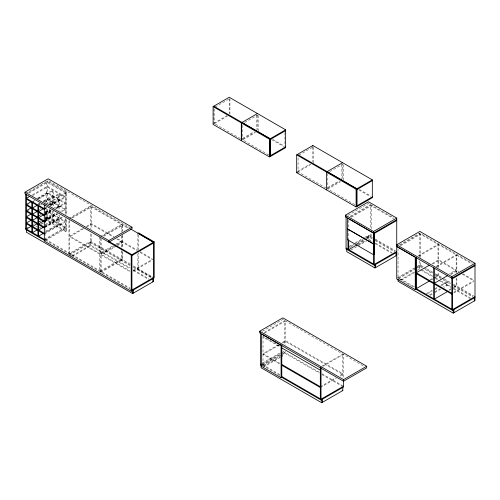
<?xml version="1.0" encoding="UTF-8"?>
<svg xmlns="http://www.w3.org/2000/svg" width="500" height="500" viewBox="0 0 500 500"><rect width="100%" height="100%" fill="white"/><g stroke="black" fill="none" stroke-linecap="round" stroke-linejoin="round"><path stroke-width="0.38" stroke-dasharray="2.5 1.88" d="M25.694 193.381L48.175 180.4M28.394 192.625L47.325 181.694L66.638 192.844L47.706 203.775M29.094 193.025L47.325 182.494M32.469 194.819L47.325 186.244L65.25 196.588L49.713 205.556M32.469 195.625L47.325 187.044L65.25 197.394L51.069 205.581M37.194 198.244L47.325 192.4L65.25 202.744L55.794 208.206M27.069 204.9L29.094 203.731M33.144 201.388L34.494 200.606M37.869 198.663L47.325 193.2L65.25 203.55L56.469 208.619M32.475 201.863L34.5 200.694M37.875 198.744L52.731 190.169L52.731 195.519L42.606 201.369M39.244 198.756L53.431 190.569L53.431 195.919L43.281 201.781M37.875 204.1L39.219 203.231M27.069 211.05L29.094 209.881M38.544 204.425L39.9 203.644M43.275 201.694L47.325 199.356L65.25 209.706L61.194 212.044M38.55 204.513L39.925 203.719M37.9 205.781L40.6 204.131M44.656 201.881L58.837 193.694L58.837 199.044L48.706 204.894M40.625 205.012L41.975 204.231M44.675 202.669L59.531 194.094L59.531 199.444L50.056 204.913M44.988 204.544L66.638 192.044L66.638 215.094M215.169 107L229.275 98.856M39.225 209.475L40.575 208.606M48.006 204.406L52.731 201.675L52.731 196.325M48.681 204.819L53.431 202.075L53.431 196.725M50.05 204.831L53.431 202.881L53.431 207.469M44.988 208.287L46.337 207.506M44.675 208.825L46.7 207.656M50.075 205.706L59.531 200.25L59.531 205.6L55.456 207.95M44.312 209.481L47.013 207.919M39.219 215.544L40.575 214.762M45.3 212.031L47.325 210.863L65.25 221.213L44.988 232.906M39.225 215.625L40.575 214.85M45.306 212.119L50.031 209.387M45.306 212.919L50.05 210.181M45.331 212.994L50.731 209.875M53.431 208.319L58.837 205.2L58.837 199.844M45.325 213.713L51.4 210.206M44.675 214.175L51.425 210.281M44.988 214.444L51.744 210.544M44.675 214.981L52.1 210.694M55.481 208.744L59.531 206.4L59.531 210.987M44.312 215.637L52.419 210.956M26.369 228.312L28.4 227.144M33.125 224.412L34.481 223.631M45.281 217.394L47.325 216.213L66.638 227.362L45.006 239.856M39.212 221.7L40.575 220.919M45.281 218.2L47.325 217.019M39.225 221.781L40.575 221.006M45.306 218.275L52.731 213.988L52.731 209.4M45.306 218.988L47.325 217.819M45.331 219.15L55.456 213.3M45.325 219.869L53.431 215.188L53.431 220.544M44.675 220.331L56.156 213.706M44.988 220.6L57.144 213.581M60.519 211.631L65.25 208.9L47.325 198.556M227.237 115.469L213.8 123.225L240.656 138.725M44.675 221.137L57.506 213.725M44.312 221.788L57.819 213.994M35.85 226.769L37.194 225.987M40.562 224.044L43.263 222.488M43.938 222.1L47.325 220.138L66.638 231.287L66.638 219.694M214.475 123.637L227.262 116.256M41.262 224.444L43.281 223.275M43.956 222.887L47.325 220.944L47.325 207.775M39.225 227.938L41.25 226.769M45.306 224.431L52.731 220.138L52.731 214.788M45.331 225.306L58.837 217.506L58.837 215.212M44.675 226.488L59.531 217.913L59.531 213.325M44.988 226.75L61.869 217.006M44.675 227.288L59.531 218.713L59.531 224.062L44.675 232.644M44.988 227.556L63.219 217.025M45.331 231.462L58.837 223.663L58.837 218.312M68.956 218.356L90.588 205.869L128.763 227.906M71.662 217.6L90.588 206.669L127.425 227.938M44.312 234.1L65.25 222.013L47.325 211.669M72.356 218L91.281 207.069L91.281 229.319M244.706 122.506L257.475 115.138M44.312 239.45L65.25 227.362L65.25 218.925M45.681 240.269L66.638 228.169L46.631 216.619L46.631 207.413M65.944 231.694L65.944 228.569L46.631 217.419L46.631 220.544L65.944 231.694L66.638 231.287M82.494 228.6L69.65 236.019L99.738 253.388L114.612 244.806M86.55 226.262L91.281 223.531L114.012 236.656M83.844 228.625L69.65 236.819L99.738 254.194L113.256 246.388M86.55 227.062L91.281 224.331L112.681 236.688M242.644 138.325L254.069 131.731M242.669 139.113L254.762 132.131M268.85 155.006L242.669 139.887L255.456 132.537M68.956 254.481L91.281 241.594L91.281 233.919M100.419 236.544L121.369 224.444L121.369 232.113M90.588 242.8L71.044 254.081L71.044 256.425M103.138 235.775L122.069 224.844L122.069 230.981M103.837 236.175L122.762 225.244L122.762 231.381M72.369 255.637L90.588 245.119L130.106 267.931M72.387 256.425L90.588 245.919L90.588 232.75M115.288 244.412L121.369 240.9L117.356 238.588M116.638 244.438L121.369 241.706L116.688 239M114.65 246.388L101.131 254.194L129.881 270.794M117.356 244.825L122.762 241.706L137.469 250.2M116.675 246.019L101.131 254.994L129.881 271.594M117.356 245.631L122.762 242.506L136.8 250.613M298.756 155.262L313.531 146.725L313.531 162.963M100.438 271.856L122.069 259.369M298.056 171.094L310.15 164.112M310.844 164.513L298.056 171.894L298.081 157.194M133.25 270.394L152.85 259.075M133.25 271.194L152.175 260.269M137.881 253.938L137.881 269.256L138.581 268.856L138.581 252.775M329.837 171.656L342.6 164.288L342.581 179.731M327.775 187.475L339.194 180.881M327.8 188.263L339.894 181.281M354.844 204.65L327.806 189.044L340.588 181.688M348.019 215.269L368.55 203.419L394.056 218.15M349.981 216.369L370.481 204.531L370.481 227.775M350.644 216.788L370.481 205.338L393.375 218.556M351.337 217.188L371.175 205.738L371.175 228.95M349.375 246.244L352.681 244.338M355.325 242.806L363.919 237.844M364.581 237.463L368.55 235.175L372.575 237.5M348.119 247.775L354.038 244.356M354.663 243.994L363.256 239.031M365.881 237.519L368.55 235.975L372.575 238.3M350.125 247.413L354.075 245.138M356.706 243.619L365.256 238.681M365.919 238.3L368.55 236.781M357.256 243.925L365.85 238.962M366.512 238.581L370.481 236.287L370.481 232.419M357.95 244.325L366.544 239.363M367.206 238.981L371.175 236.694L371.175 232.819M358.644 244.819L365.881 240.637M350.788 250.156L357.362 246.356M358.025 245.981L366.575 241.044M399.319 244.881L419.844 233.031L472.312 263.325M400.006 245.287L419.844 233.837L471.637 263.738M400.7 245.688L420.538 234.237L420.538 257.45M262.337 331.319L282.863 319.462L364.656 366.688M264.3 332.413L284.794 320.581L284.794 344.588M264.331 333.194L285.487 320.981L285.487 344.994M418.162 255.769L437.994 244.319L437.994 267.531M418.856 256.169L438.694 244.719L438.694 267.162M278.219 344.85L263.012 353.631L279.869 363.363M282.188 342.556L285.487 340.65L342.812 373.744L339.506 375.65M279.538 344.888L263.012 354.431L279.869 364.162M282.844 342.981L285.487 341.456L342.812 374.544L340.169 376.075M414.556 267.844L397.362 277.769L414.2 287.488M417.2 266.319L419.844 264.788L423.881 267.119M415.913 267.863L398.025 278.188L398.056 248.762M416.569 267.481L420.538 265.194L420.538 261.319M415.894 268.675L399.45 278.169L399.45 281.294M416.556 268.294L419.844 266.394M400.069 280.131L414.544 271.775M417.175 270.256L419.844 268.712M401.425 280.15L414.581 272.556M432.081 263.612L438.694 259.794L456.15 269.875L449.538 273.694M432.744 264.031L438.694 260.594L456.15 270.675M262.369 363.056L281.544 351.981M261.044 364.619L280.219 353.55M280.881 353.169L282.863 352.025L319.25 373.031M262.469 364.6L281.55 353.587M262.312 365.312L280.169 355.006M282.812 353.481L284.794 352.337M281.525 355.025L263.012 365.719L263.012 336.256M282.188 354.644L285.487 352.738L285.487 351.188M436.312 266.25L456.15 254.8L456.15 273.369M263.75 366.181L280.194 356.688M436.35 267.031L456.844 255.2L456.844 272.225M263.125 367.344L280.231 357.469M280.887 357.088L282.863 355.95L282.863 352.825M430.062 279.85L432.706 278.325M433.369 277.944L437.994 275.269L437.994 272.175M431.419 279.869L434.062 278.344M434.725 277.962L438.694 275.669L438.694 271.8M450.2 274.113L456.844 270.275L458.862 271.438M450.894 274.513L456.844 271.075L458.188 271.85M426.256 293.644L432.175 290.225M434.806 288.706L437.438 287.188M440.725 285.287L446.65 281.869L446.65 284.994L443.363 286.894M427.606 293.669L432.212 291.006M434.844 289.488L438.131 287.587M441.425 285.694L447.344 282.275L447.344 285.394L444.056 287.294M429.544 294.869L432.175 293.35M434.806 291.831L440.069 288.794M430.238 295.269L432.212 294.131M434.844 292.613L440.763 289.194M448.875 289.95L450.863 288.806M453.506 287.281L456.15 285.75L456.15 278.012M449.575 290.35L450.894 289.587M453.537 288.062L456.844 286.15L456.844 277.644M321.656 366.287L342.812 354.075L342.812 378.088M323.013 366.312L343.506 354.475L343.506 378.488M453.806 292.188L473.644 280.738M453.806 292.994L473.644 281.537M320.331 386.725L335.538 377.944M320.331 387.525L336.2 378.363M272.887 139.5L284.3 146.088M359.475 189.488L370.969 196.125M271.544 139.525L283.631 146.5M358.8 189.9L370.294 196.537M297.387 171.481L325.775 187.869M462.887 273.762L473.631 279.969M462.219 274.181L473.631 280.769M375.262 239.05L395.4 250.681M426.569 268.675L432.625 272.169M435.312 273.719L443.387 278.381M444.056 278.769L450.788 282.656M453.475 284.206L473.656 295.856M375.262 239.856L394.731 251.094M419.844 265.594L423.206 267.531M423.881 267.925L432.625 272.969M435.312 274.525L441.369 278.019M442.038 278.406L450.788 283.456M453.475 285.012L472.981 296.269M372.55 239.094L367.85 236.381L367.85 239.5M375.238 240.644L394.706 251.881M422.512 267.938L419.15 265.994L419.15 269.113M425.2 269.488L432.6 273.762M435.294 275.312L440.675 278.419M443.363 279.975L450.763 284.244M453.45 285.8L472.962 297.062M368.55 239.1L372.575 241.425M375.262 242.975L392.044 252.662M422.531 270.269L432.625 276.094M435.312 277.644L438.006 279.2M440.694 280.75L450.788 286.581M453.475 288.131L470.294 297.838M369.194 240.275L371.881 241.825M375.238 243.762L391.35 253.069M420.494 269.894L432.6 276.881M435.294 278.438L437.981 279.988M438.656 280.375L450.763 287.369M453.45 288.919L470.269 298.631M414.225 286.7L398.756 277.769L398.756 280.113M48.85 180.794L129.963 227.619M66.638 192.044L47.325 180.894L47.325 203.975M140.144 251.744L152.181 258.688M140.144 252.544L152.181 259.494M279.887 346.025L263.706 336.681L263.012 337.081L279.869 346.812M319.25 372.225L282.863 351.219L282.863 352.025M321.944 373.781L343.506 386.231M321.944 374.588L342.156 386.256M130.106 264.006L90.588 241.194L68.956 253.681L68.956 219.156M133.45 265.938L153.544 277.544M137.881 269.256L152.206 277.525M90.588 241.994L130.106 264.806M133.45 266.744L153.544 278.344M130.075 265.6L89.894 242.394L89.894 245.519L130.075 268.719M133.425 267.531L152.181 278.356M282.169 355.55L282.863 355.95M133.45 269.862L148.856 278.756M133.425 270.65L148.831 279.55M45.35 239.25L129.925 288.075M262.45 364.588L279.969 374.7M45.331 240.044L131.244 289.644M262.406 365.369L279.944 375.494M419.844 233.031L419.844 257.05M419.844 260.919L419.844 269.519M368.55 235.175L368.55 239.119M348.694 220.206L348.694 238.837M343.275 164.669L343.275 180.131M341.881 164.644L341.881 179.331M327.825 173.594L327.825 189.056M312.838 147.1L312.838 161.788M284.95 132.544L284.95 146.463M258.144 115.525L258.144 130.981M257.45 115.119L257.45 129.806M256.756 115.494L256.756 129.406M242.694 125.213L242.694 139.906M229.95 98.469L229.95 114.706M229.25 98.844L229.25 113.531M214.494 108.938L214.494 123.625M213.8 108.513L213.8 124.025M138.581 235.156L138.581 249.713M137.881 234.031L137.881 250.113M122.762 235.219L122.762 248.263M122.762 252.094L122.762 259.769L100.438 272.656L100.438 237.331M122.069 235.588L122.069 247.856M122.069 250.925L122.069 260.169M121.369 235.95L121.369 247.456M121.369 250.525L121.369 258.962L99.738 271.45L99.738 236.931M101.131 238.5L101.131 272.256M90.588 205.869L90.588 228.919M70.344 253.681L70.344 256.8M69.65 220.325L69.65 254.081M65.944 214.725L65.944 193.244L46.631 182.094L46.631 203.575M65.944 218.562L65.944 227.769M65.25 192.844L65.25 214.325M58.837 206L58.837 210.588M53.431 209.8L53.431 214.387M52.731 202.475L52.731 207.062M45.006 206.838L45.006 239.119"/><path stroke-width="0.75" d="M25 192.175L48.175 178.794L131.994 227.188L131.994 228.794L108.819 242.175L108.819 240.569L25 192.175L25 193.781L131.219 255.106L153.544 242.219L153.544 281.469L132.613 293.55L26.387 232.225L26.387 229.887M29.769 196.381L26.387 198.331L44.312 208.675M31.119 201.756L26.387 204.488L44.312 214.831M31.119 207.913L26.387 210.637L44.312 220.987M37.219 205.281L32.494 208.006L32.494 202.656M241.381 140.706L241.381 123L242.075 122.6L270.119 138.787L270.119 156.494L269.425 156.894L213.106 124.425L213.106 106.587L229.25 97.263L285.644 129.825L285.644 147.662L270.194 156.588L270.194 138.744L213.8 106.188M31.794 213.675L26.387 216.794L44.312 227.144M37.219 211.431L32.494 214.163L32.494 208.812M43.325 208.8L38.594 211.531L38.594 206.181M31.119 220.219L26.387 222.95L44.312 233.3M37.894 217.2L32.494 220.319L32.494 214.969M44 214.569L38.594 217.688L38.594 212.338M31.119 226.375L26.387 229.106L26.387 194.581M37.219 223.744L32.494 226.475L32.494 221.119M44 220.725L38.594 223.844L38.594 218.487M37.219 229.9L32.494 232.631L32.494 227.275M43.325 227.269L38.594 229.994L38.594 224.644M43.325 233.425L38.594 236.15L38.594 230.8M213.106 106.587L241.3 122.869L257.45 113.544M241.381 123L269.425 139.188L285.644 129.825M270.194 139.544L285.644 130.625M108.819 240.569L131.994 227.188M270.194 155.781L285.644 146.862M372.319 179.862L356.1 189.231L326.512 172.15L327.206 171.75L356.794 188.831L356.794 206.537L356.1 206.938L296.694 172.688L296.694 154.844L312.838 145.525L372.319 179.862L372.319 197.706L356.869 206.625L356.869 188.787L297.387 154.444M154.2 241.881L153.506 242.281L137.881 233.263L138.581 232.862L154.2 241.881L154.2 277.875L153.506 278.275M131.912 255.506L153.544 243.019M296.694 172.688L297.387 172.281M296.694 154.844L326.431 172.019L342.581 162.694M131.912 290.031L153.544 277.544M44.312 204.931L44.312 241.056L131.219 291.231L153.544 278.344M356.869 189.587L372.319 180.669M356.869 205.825L372.319 196.906M373.569 233.075L345.375 216.8L345.375 215.194L368.55 201.812L396.744 218.094L396.744 278.975L415.256 289.662L415.95 289.256L415.95 257.606M345.375 215.194L373.569 231.475L396.744 218.094M396.744 219.7L373.531 233.144L347.344 218.025L347.344 239.613L373.531 254.731L374.225 254.331L374.225 232.744M374.263 233.481L396.744 220.5M357.287 244.706L348.694 249.669L348.694 239.613M374.225 243.494L373.531 243.894L347.344 228.775M374.225 243.581L373.531 243.981L347.344 228.863M475 265.681L452.519 278.663L396.669 246.412L396.669 244.806L419.844 231.425L475 263.275L475 300.556L453.212 313.137L398.056 281.294L398.056 278.95M396.744 251.456L374.263 264.431L346.069 248.156M259.688 331.238L282.863 317.856L366.681 366.25L366.681 367.856L343.506 381.238L259.688 332.844L259.688 331.238L343.506 379.631L366.681 366.25M346.069 216.4L346.069 248.956L374.263 265.238L396.744 252.256M346.763 249.338L346.763 251.675L374.963 267.956L396.744 255.381M429.438 265.138L416.213 272.775L433.669 282.85M429.438 281.019L416.213 288.65L416.213 257.7M447.587 275.619L434.369 283.256L451.825 293.331M396.669 244.806L451.825 276.65L475 263.275M451.825 278.256L475 264.875M281.087 377.713L281.087 345.288L261.656 334.069L261.656 366.494L281.087 377.713L281.781 377.312L281.781 344.888M447.587 291.5L434.369 299.131L434.369 268.181M475 296.631L452.519 309.613L415.525 288.256M415.525 289.056L452.519 310.413L475 297.438M343.506 386.231L321.025 399.212L281.944 376.65M281.269 377.062L321.025 400.012L343.506 387.038L343.506 379.631M261.081 364.6L261.081 367.725L321.719 402.738L342.812 390.556L342.812 387.438M396.744 246.55L415.256 257.238L415.256 289.662M416.213 273.575L433.669 283.656M434.369 284.056L451.825 294.137M130.775 229.069L153.544 242.219M109.012 241.481L131.912 254.706L131.912 290.831M26.387 199.131L44.312 209.481M281.894 347.981L320.331 370.175M26.387 205.287L44.312 215.637M342.113 390.156L342.812 390.556M26.387 211.444L44.312 221.788M281.894 364.531L320.331 386.725M26.387 217.6L44.312 227.944M281.894 365.331L320.331 387.525M26.387 223.75L44.312 234.1M25.694 228.706L45.006 239.856M260.381 364.2L261.731 364.975M45.006 240.656L25.694 229.506L25.694 194.181M261.731 365.781L260.381 365L260.381 332.444M132.613 292.75L133.306 293.15L133.306 290.031M474.306 297.838L474.306 300.963M453.913 309.613L453.913 312.738M453.212 310.012L453.212 313.137M452.519 277.856L452.519 310.413M451.825 276.65L451.825 309.212M433.669 267.775L433.669 298.731M396.05 252.656L396.05 255.781M375.656 264.431L375.656 267.556M374.963 264.831L374.963 267.956M374.263 232.675L374.263 265.238M373.569 231.475L373.569 264.031M356.1 189.231L356.1 206.938M348 239.975L348 249.269M327.131 171.612L327.131 172.419M326.431 172.019L326.431 189.856M322.419 399.212L322.419 402.331M321.719 399.613L321.719 402.738M321.025 367.456L321.025 400.012M320.331 367.831L320.331 398.812M312.838 145.525L312.838 146.325M269.425 139.188L269.425 156.894M242 122.463L242 123.269M241.3 122.869L241.3 140.706M152.85 278.744L152.85 281.869M132.613 290.431L132.613 293.55M131.219 255.106L131.219 291.231M37.9 205.781L37.9 211.131M37.9 211.931L37.9 217.288M37.9 218.088L37.9 223.438M37.9 224.244L37.9 229.594M37.9 230.4L37.9 235.75M31.8 202.256L31.8 207.606M31.8 208.412L31.8 213.762M31.8 214.562L31.8 219.919M31.8 220.719L31.8 226.069M31.8 226.875L31.8 232.225"/></g></svg>
